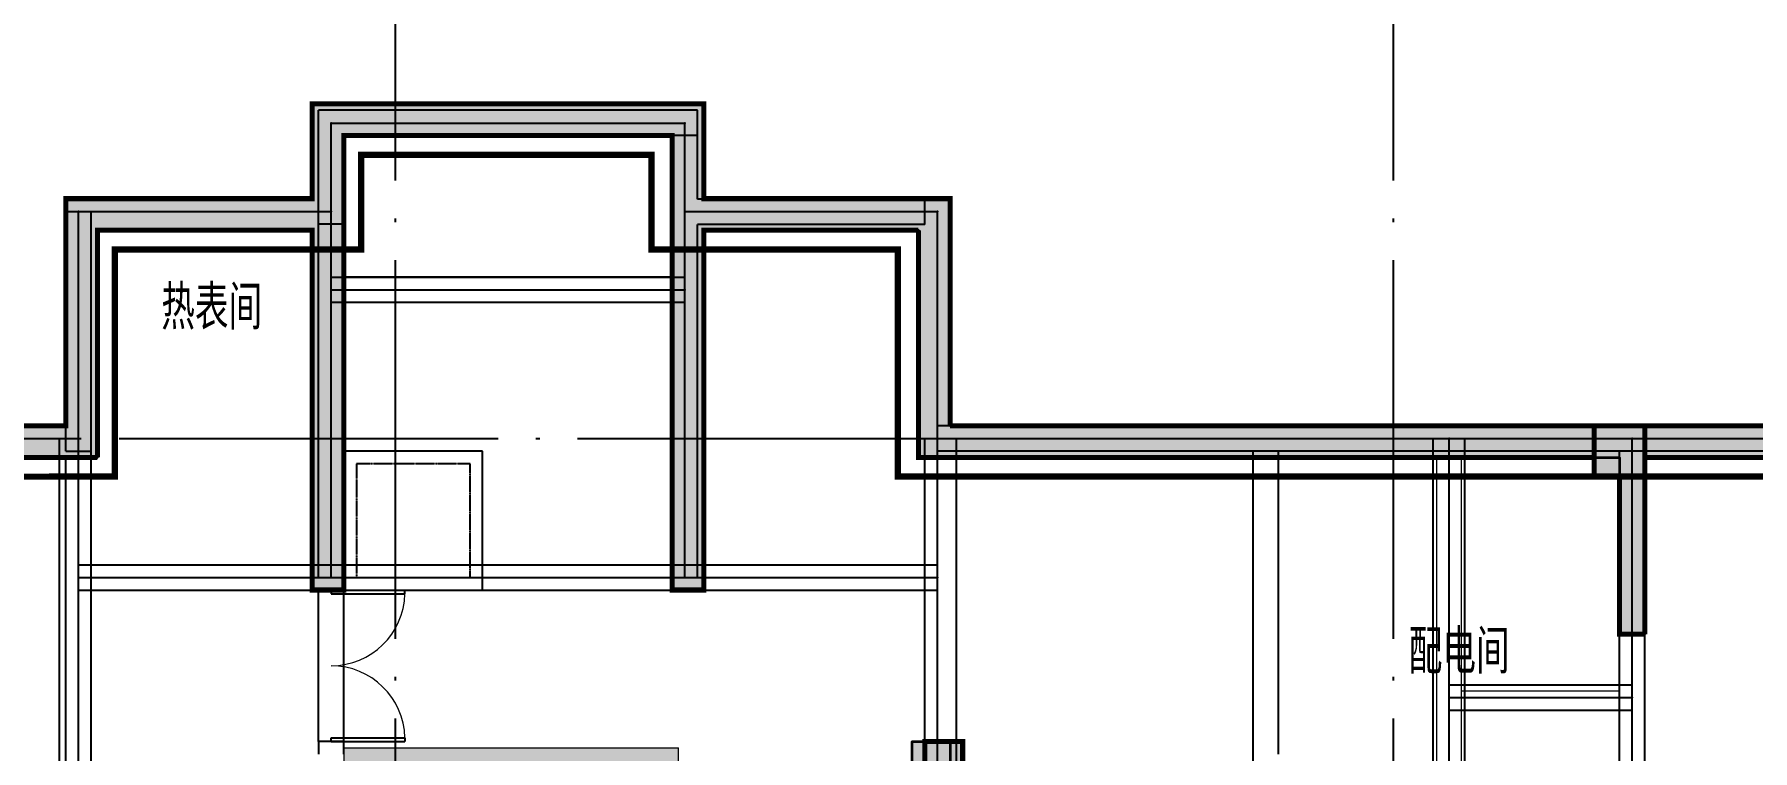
# Model space of a CAD drawing. Extents: x 290727 to 13733020, y 1731457 to 3643100.
# Drawn here: x 644421 to 658024, y 2246158 to 2251831 of the extents above; entities that cross this region are included whole.
import ezdxf

# ---------------------------------------------------------------- set-up
doc = ezdxf.new("R2010")
doc.units = 0
doc.header["$LTSCALE"] = 10
doc.header["$PDSIZE"] = 0.5
for name, pattern in [('DASH', [0.35, 0.25, -0.1]), ('DASHED', [0.75, 0.5, -0.25]), ('DOTE', [2.42, 2, -0.2, 0.02, -0.2])]:
    doc.linetypes.add(name, pattern=pattern)
doc.layers.get('0').update_dxf_attribs({"linetype": 'CONTINUOUS'})
for name, color, linetype, true_color in [('1106', 7, 'CONTINUOUS', 0x89bf5f), ('2106', 7, 'CONTINUOUS', 0x64cfcf), ('2206', 7, 'CONTINUOUS', 0x3474d4)]:
    doc.layers.add(name, color=color, linetype=linetype, true_color=true_color)
for name, color, linetype, lineweight in [('_0', 7, 'CONTINUOUS', 15), ('X-人防$0$人防', 210, 'CONTINUOUS', 20), ('砼墙', 8, 'CONTINUOUS', 35)]:
    doc.layers.add(name, color=color, linetype=linetype, lineweight=lineweight)
for name, color, linetype in [('BEAM_CONT', 4, 'CONTINUOUS'), ('BEAM_DASH', 144, 'DASHED'), ('COLU', 2, 'CONTINUOUS'), ('DOTE', 8, 'DOTE'), ('PUB_HATCH', 8, 'CONTINUOUS'), ('WALL', 255, 'CONTINUOUS'), ('WINDOW', 4, 'CONTINUOUS'), ('X-人防$0$PUB_HATCH', 8, 'CONTINUOUS'), ('主楼轴线', 8, 'CONTINUOUS'), ('作业图', 4, 'CONTINUOUS'), ('房间名称', 7, 'CONTINUOUS'), ('文字', 4, 'CONTINUOUS'), ('防火分区示意线', 4, 'CONTINUOUS'), ('集水坑', 181, 'DASH')]:
    doc.layers.add(name, color=color, linetype=linetype)
doc.layers.add('DIM_MODI', color=6, linetype='CONTINUOUS', plot=False)
doc.layers.get('0').off()
doc.styles.add('HNSJY', font='HNSJY-07', dxfattribs={"width": 0.8, "bigfont": 'HNSJY-HZ'})

# ---------------------------------------------------------------- blocks, each defined once
blk = doc.blocks.new('A$C55C93FC2')
at = {"layer": 'DOTE', "linetype": 'DOTE', "ltscale": 150}
for p, q in [((162348.6, 127235.5), (162348.6, 43042.4)), ((170248.6, 127235.5), (170248.6, 52513.6))]:
    blk.add_line(p, q, dxfattribs=at)
blk = doc.blocks.new('$DorLib2D$00000002')
for p, q in [((-0.5, 0), (-0.5, 0.4875)), ((-0.475, 0.4875), (-0.5, 0.4875)), ((-0.475, 0), (-0.475, 0.4875)), ((0.475, 0), (0.475, 0.4875)), ((0.475, 0.4875), (0.5, 0.4875)), ((0.5, 0), (0.5, 0.4875)), ((-0.5, 0), (-0.475, 0)), ((0.5, 0), (0.475, 0))]:
    blk.add_line(p, q)
at = {"lineweight": 13}
for centre, start, end in [((-0.4875, 0), 0, 88.53072), ((0.4875, 0), 91.46928, 180)]:
    blk.add_arc(centre, 0.4875, start, end, dxfattribs=at)
blk = doc.blocks.new('车库建筑作业图')
at = {"layer": '_0'}
h = blk.add_hatch(color=8, dxfattribs=at)
h.dxf.hatch_style = 1
h.paths.add_polyline_path([(677770, 2241129), (677770, 2241579), (678220, 2241579), (678220, 2241129)])
h.paths.add_polyline_path([(670370, 2238730), (670370, 2238230), (670870, 2238230), (670870, 2238730)], flags=17)
h.paths.add_polyline_path([(664670, 2238730), (664670, 2238230), (665170, 2238230), (665170, 2238730)], flags=17)
h.paths.add_polyline_path([(677270, 2238230), (677670, 2238230), (677670, 2240280), (677420, 2240280), (677420, 2238480), (677270, 2238480)], flags=17)
h.paths.add_polyline_path([(661370, 2239880), (661170, 2239880), (661170, 2238230), (662070, 2238230), (662070, 2238480), (661370, 2238480)], flags=17)
h.paths.add_polyline_path([(665170, 2242330), (664920, 2242330), (664920, 2240030), (665170, 2240030)], flags=17)
h.paths.add_polyline_path([(670620, 2242330), (670370, 2242330), (670370, 2240280), (670620, 2240280)], flags=17)
h.paths.add_polyline_path([(668870, 2245530), (669070, 2245530), (669070, 2246130), (666420, 2246130), (666420, 2245930), (666670, 2245930), (666670, 2245930), (668870, 2245930)], flags=17)
h.paths.add_polyline_path([(667870, 2240330), (667670, 2240330), (667670, 2238480), (667070, 2238480), (667070, 2238230), (667870, 2238230)], flags=17)
h.paths.add_polyline_path([(671320, 2245530), (671070, 2245530), (671070, 2243730), (670370, 2243730), (670370, 2243480), (671320, 2243480)], flags=17)
h.paths.add_polyline_path([(674370, 2239880), (674170, 2239880), (674170, 2238480), (673470, 2238480), (673470, 2238230), (674370, 2238230)], flags=17)
h.paths.add_polyline_path([(664470, 2245180), (664270, 2245180), (664270, 2243480), (665170, 2243480), (665170, 2243730), (664470, 2243730)], flags=17)
h.paths.add_polyline_path([(660420, 2243530), (660420, 2243730), (658970, 2243730), (658970, 2244130), (658770, 2244130), (658770, 2243530)], flags=17)
h.paths.add_polyline_path([(657670, 2238480), (657670, 2238230), (658270, 2238230), (658270, 2238480), (658070, 2238480), (658070, 2239880), (657870, 2239880), (657870, 2238480)], flags=17)
h.paths.add_polyline_path([(654770, 2239880), (654570, 2239880), (654570, 2238480), (653870, 2238480), (653870, 2238230), (654770, 2238230)], flags=17)
h.paths.add_polyline_path([(651020, 2242330), (650770, 2242330), (650770, 2240030), (651020, 2240030)], flags=17)
h.paths.add_polyline_path([(645570, 2242330), (645320, 2242330), (645320, 2240280), (645570, 2240280)], flags=17)
h.paths.add_polyline_path([(657170, 2244130), (656970, 2244130), (656970, 2243730), (655520, 2243730), (655520, 2243530), (657170, 2243530)], flags=17)
h.paths.add_polyline_path([(646870, 2245530), (647070, 2245530), (647070, 2245930), (649270, 2245930), (649270, 2245930), (649520, 2245930), (649520, 2246130), (646870, 2246130)], flags=17)
h.paths.add_polyline_path([(648270, 2240330), (648070, 2240330), (648070, 2238230), (648870, 2238230), (648870, 2238480), (648270, 2238480)], flags=17)
h.paths.add_polyline_path([(644870, 2245530), (644620, 2245530), (644620, 2243480), (645570, 2243480), (645570, 2243730), (644870, 2243730)], flags=17)
h.paths.add_polyline_path([(651670, 2245180), (651470, 2245180), (651470, 2243730), (650770, 2243730), (650770, 2243480), (651670, 2243480)], flags=17)
h.paths.add_polyline_path([(651370, 2245930), (651370, 2246230), (651670, 2246230), (651670, 2245930)], flags=17)
edge = h.paths.add_edge_path(flags=17)
edge.add_line((677420, 2238480), (677270, 2238480))
edge.add_line((677270, 2238480), (677270, 2238230))
edge.add_line((677270, 2238230), (677670, 2238230))
h.paths.add_polyline_path([(677670, 2241430), (677670, 2241930), (677670, 2243730), (676770, 2243730), (676770, 2248730), (671270, 2248730), (671270, 2250530), (669320, 2250530), (669320, 2251280), (666220, 2251280), (666220, 2250530), (664270, 2250530), (664270, 2248730), (651670, 2248730), (651670, 2250530), (649720, 2250530), (649720, 2251280), (646620, 2251280), (646620, 2250530), (644670, 2250530), (644670, 2248730), (639170, 2248730), (639170, 2243730), (638270, 2243730), (638270, 2238230), (643720, 2238230), (643720, 2237156), (643970, 2237156), (643970, 2238480), (641770, 2238480), (641770, 2239880), (641570, 2239880), (641570, 2238480), (638520, 2238480), (638520, 2243480), (639420, 2243480), (639420, 2243530), (640820, 2243530), (640820, 2243730), (639420, 2243730), (639420, 2248480), (644920, 2248480), (644920, 2250280), (646620, 2250280), (646620, 2247430), (646870, 2247430), (646870, 2251030), (649470, 2251030), (649470, 2247430), (649720, 2247430), (649720, 2250280), (651420, 2250280), (651420, 2248480), (656970, 2248480), (656970, 2247080), (657170, 2247080), (657170, 2248480), (658770, 2248480), (658770, 2247080), (658970, 2247080), (658970, 2248480), (664520, 2248480), (664520, 2250280), (666220, 2250280), (666220, 2247430), (666470, 2247430), (666470, 2251030), (669070, 2251030), (669070, 2247430), (669320, 2247430), (669320, 2250280), (671020, 2250280), (671020, 2248480), (676520, 2248480), (676520, 2243730), (675120, 2243730), (675120, 2243530), (676520, 2243530), (676520, 2243480), (677420, 2243480), (677420, 2241430)])
at = {"layer": 'PUB_HATCH', "linetype": 'Continuous'}
for points in [[(649670, 2251230), (646670, 2251230), (646870, 2251030), (649670, 2251030)], [(646870, 2250330), (646870, 2251030), (646670, 2251230), (646670, 2250330)], [(654170, 2248530), (654170, 2248730), (651570, 2248730), (651570, 2248530)], [(657070, 2248530), (657070, 2248730), (654170, 2248730), (654170, 2248530)], [(664470, 2248730), (657070, 2248730), (657070, 2248530), (664470, 2248530)]]:
    blk.add_hatch(color=256, dxfattribs=at).paths.add_polyline_path(points)
at = {"layer": 'X-人防$0$PUB_HATCH'}
for points in [[(646870, 2245931), (649270, 2245931), (649520, 2246181), (646870, 2246181)], [(649270, 2243481), (649520, 2243731), (649520, 2246181), (649270, 2245931)]]:
    blk.add_hatch(color=256, dxfattribs=at).paths.add_polyline_path(points)
at = {"layer": 'DIM_MODI', "linetype": 'Continuous'}
for p, q in [((646620, 2250530), (646620, 2251280)), ((646620, 2251280), (649720, 2251280)), ((649720, 2251280), (649720, 2250530)), ((644670, 2248730), (644670, 2250530)), ((644670, 2250530), (646620, 2250530)), ((649720, 2250530), (651670, 2250530)), ((651670, 2250530), (651670, 2248730)), ((639170, 2248730), (644670, 2248730)), ((651670, 2248730), (664270, 2248730))]:
    blk.add_line(p, q, dxfattribs=at)
at = {"layer": 'WALL', "linetype": 'Continuous'}
for p, q in [((649670, 2251230), (646670, 2251230)), ((646670, 2250330), (646670, 2251230)), ((649670, 2251030), (649670, 2251230)), ((649670, 2251030), (646870, 2251030)), ((646870, 2250330), (646870, 2251030)), ((649470, 2250426), (649470, 2251030)), ((649670, 2250526), (649670, 2251030)), ((644670, 2248530), (644670, 2250428)), ((644670, 2250428), (644870, 2250428)), ((644870, 2248530), (644870, 2250428)), ((649470, 2247530), (649470, 2250426)), ((651470, 2250526), (649670, 2250526)), ((651470, 2250326), (651470, 2250526)), ((646670, 2250330), (646870, 2250330)), ((646670, 2247530), (646670, 2250330)), ((646870, 2247530), (646870, 2250330)), ((651470, 2250326), (649670, 2250326)), ((649670, 2247530), (649670, 2250326)), ((654170, 2248730), (651570, 2248730)), ((651570, 2248530), (651570, 2248730)), ((657070, 2248730), (654170, 2248730)), ((664470, 2248730), (657070, 2248730)), ((644670, 2248530), (644870, 2248530)), ((654170, 2248530), (651570, 2248530)), ((654070, 2245930), (654070, 2248530)), ((657070, 2248530), (654170, 2248530)), ((654270, 2246130), (654270, 2248530)), ((656970, 2246130), (656970, 2248530)), ((664470, 2248530), (657070, 2248530)), ((657170, 2245930), (657170, 2248530)), ((644670, 2246030), (644670, 2248480)), ((644670, 2248480), (644870, 2248480)), ((644870, 2246130), (644870, 2248480)), ((646670, 2247530), (646870, 2247530)), ((646870, 2247430), (646670, 2247430)), ((649470, 2247530), (649670, 2247530)), ((646870, 2246230), (646670, 2246230)), ((646670, 2246230), (646670, 2246130)), ((646870, 2246130), (646870, 2246230))]:
    blk.add_line(p, q, dxfattribs=at)
at = {"layer": 'WINDOW', "linetype": 'Continuous'}
for p, q in [((646670, 2246230), (646670, 2247430)), ((646870, 2246230), (646870, 2247430))]:
    blk.add_line(p, q, dxfattribs=at)
at = {"layer": 'X-人防$0$人防', "color": 210}
for p, q in [((646870, 2246181), (649520, 2246181)), ((646870, 2246181), (646870, 2245931)), ((649520, 2243731), (649520, 2246181))]:
    blk.add_line(p, q, dxfattribs=at)
at = {"layer": '主楼轴线', "linetype": 'DOTE', "ltscale": 150}
blk.add_line((637832, 2248630), (679853, 2248630), dxfattribs=at)
at = {"layer": '砼墙'}
for points in [[(664270, 2248730), (651670, 2248730), (651670, 2250530), (649720, 2250530), (649720, 2251280), (646620, 2251280), (646620, 2250530), (644670, 2250530), (644670, 2248730), (639170, 2248730)], [(639420, 2248480), (644920, 2248480), (644920, 2250280), (646620, 2250280), (646620, 2247430), (646870, 2247430), (646870, 2251030), (649470, 2251030), (649470, 2247430), (649720, 2247430), (649720, 2250280), (651420, 2250280), (651420, 2248480), (656970, 2248480), (656970, 2247080), (657170, 2247080), (657170, 2248480), (658770, 2248480)]]:
    blk.add_lwpolyline(points, dxfattribs=at)
blk.add_lwpolyline([(651370, 2245930), (651370, 2246230), (651670, 2246230), (651670, 2245930)], close=True, dxfattribs=at)
at = {"layer": '防火分区示意线', "color": 5, "linetype": 'DASH', "ltscale": 300, "const_width": 50, "elevation": -2}
blk.add_lwpolyline([(647363, 2212978), (647363, 2236578), (644057, 2236578), (644057, 2238628), (638657, 2238628), (638657, 2243328), (639557, 2243328), (639557, 2248327), (645057, 2248328), (645057, 2250128), (647007, 2250128), (647007, 2250878), (649307, 2250878), (649307, 2250128), (651257, 2250128), (651257, 2248328), (664657, 2248328)], dxfattribs=at)
at = {"layer": '集水坑', "linetype": 'ByBlock'}
blk.add_lwpolyline([(647970, 2248530), (646870, 2248530), (646870, 2247430), (647970, 2247430)], close=True, dxfattribs=at)
at = {"layer": '集水坑', "linetype": 'DASH'}
blk.add_lwpolyline([(647870, 2248430), (646970, 2248430), (646970, 2247530), (647870, 2247530)], close=True, dxfattribs=at)
at = {"layer": 'WINDOW', "linetype": 'Continuous', "xscale": 1200, "yscale": 1200, "zscale": -1200, "rotation": 270.0000016626002}
blk.add_blockref('$DorLib2D$00000002', (646770, 2246830), dxfattribs=at)
at = {"layer": '文字', "linetype": 'Continuous'}
blk.add_blockref('A$C55C93FC2', (484928, 2126437), dxfattribs=at)
at = {"layer": '房间名称', "style": 'HNSJY', "width": 0.8}
for s, p in [('热表间', (645426, 2249493)), ('配电间', (655301, 2246767))]:
    blk.add_text(s, height=350, rotation=360, dxfattribs=at).set_placement(p)
blk = doc.blocks.new('人防-l')
at = {"layer": '2106'}
for points in [[(809062, -884634), (808662, -884634), (808662, -885034), (809062, -885034)], [(803662, -887134), (803362, -887134), (803362, -887434), (803662, -887434)]]:
    blk.add_hatch(color=0, dxfattribs=at).paths.add_polyline_path(points)
at = {"color": 0}
for p, q in [((798662, -882234), (801462, -882234)), ((798662, -882934), (798662, -882234)), ((801462, -882934), (801462, -882234)), ((796662, -882934), (798662, -882934)), ((796662, -884734), (796662, -882934)), ((798662, -883554), (798662, -882934)), ((801462, -882934), (803462, -882934)), ((801462, -883554), (801462, -882934)), ((803462, -884734), (803462, -882934)), ((798662, -885834), (798662, -883554)), ((798662, -883554), (801462, -883554)), ((801462, -885834), (801462, -883554)), ((792612, -884734), (796662, -884734)), ((796662, -885834), (796662, -884734)), ((803462, -884734), (807512, -884734)), ((803462, -885834), (803462, -884734)), ((807512, -884734), (808962, -884734)), ((807512, -886784), (807512, -884734)), ((808962, -886284), (808962, -884734)), ((808962, -884734), (810762, -884734)), ((796662, -885834), (798662, -885834)), ((796662, -887334), (796662, -885834)), ((798662, -885834), (801462, -885834)), ((801462, -885834), (803462, -885834)), ((803462, -887334), (803462, -885834)), ((808962, -886784), (808962, -886284)), ((807512, -886784), (808962, -886784)), ((807512, -889734), (807512, -886784)), ((808962, -889234), (808962, -886784))]:
    blk.add_line(p, q, dxfattribs=at)
for p in [(798662, -882234), (801462, -882234), (796662, -882934), (798662, -882934), (801462, -882934), (803462, -882934), (798662, -883554), (801462, -883554), (796662, -884734), (803462, -884734), (807512, -884734), (808962, -884734), (796662, -885834), (798662, -885834), (801462, -885834), (803462, -885834), (808962, -886284), (807512, -886784), (808962, -886784)]:
    blk.add_point(p, dxfattribs=at)
at = {"layer": '1106', "color": 0}
for p, q in [((798512, -882084), (801612, -882084)), ((798512, -882834), (798512, -882084)), ((801612, -882834), (801612, -882084)), ((798762, -882334), (801362, -882334)), ((798762, -882934), (798762, -882334)), ((801362, -882934), (801362, -882334)), ((796562, -882834), (798512, -882834)), ((796562, -884634), (796562, -882834)), ((798762, -883554), (798762, -882934)), ((801362, -883554), (801362, -882934)), ((801612, -882834), (803562, -882834)), ((803562, -884634), (803562, -882834)), ((796812, -883084), (798512, -883084)), ((796812, -884884), (796812, -883084)), ((798512, -883554), (798512, -883084)), ((801612, -883084), (803312, -883084)), ((801612, -883554), (801612, -883084)), ((803312, -884884), (803312, -883084)), ((798512, -885834), (798512, -883554)), ((798762, -885834), (798762, -883554)), ((801362, -885834), (801362, -883554)), ((801612, -885834), (801612, -883554)), ((792612, -884634), (796562, -884634)), ((803562, -884634), (807512, -884634)), ((807512, -884634), (808962, -884634)), ((808962, -884634), (810762, -884634)), ((792612, -884884), (796812, -884884)), ((803312, -884884), (807512, -884884)), ((807512, -884884), (808862, -884884)), ((808862, -886284), (808862, -884884)), ((809062, -886284), (809062, -884884)), ((809062, -884884), (810662, -884884))]:
    blk.add_line(p, q, dxfattribs=at)
at = {"layer": '2106', "color": 0, "linetype": 'Continuous'}
for points in [[(809062, -884634), (808662, -884634), (808662, -885034), (809062, -885034)], [(803662, -887134), (803362, -887134), (803362, -887434), (803662, -887434)]]:
    blk.add_lwpolyline(points, close=True, dxfattribs=at)
at = {"layer": '2206', "color": 0}
for p, q in [((798662, -883454), (801462, -883454)), ((798662, -883454), (801462, -883454)), ((798662, -883654), (801462, -883654)), ((796512, -885834), (796512, -884734)), ((796512, -885834), (796512, -884734)), ((796762, -885834), (796762, -884734)), ((803362, -885834), (803362, -884734)), ((803362, -885834), (803362, -884734)), ((803612, -885834), (803612, -884734)), ((807387, -886784), (807387, -884734)), ((807387, -886784), (807387, -884734)), ((807637, -886784), (807637, -884734)), ((796662, -885734), (798662, -885734)), ((796662, -885734), (798662, -885734)), ((798662, -885734), (801462, -885734)), ((798662, -885734), (801462, -885734)), ((801462, -885734), (803462, -885734)), ((801462, -885734), (803462, -885734)), ((796512, -887334), (796512, -885834)), ((796512, -887334), (796512, -885834)), ((796762, -887334), (796762, -885834)), ((803362, -887334), (803362, -885834)), ((803362, -887334), (803362, -885834)), ((803612, -887334), (803612, -885834)), ((796662, -885934), (798662, -885934)), ((798662, -885934), (801462, -885934)), ((801462, -885934), (803462, -885934)), ((808862, -886784), (808862, -886284)), ((808862, -886784), (808862, -886284)), ((809062, -886784), (809062, -886284)), ((807512, -886684), (808962, -886684)), ((807512, -886684), (808962, -886684)), ((807387, -889734), (807387, -886784)), ((807387, -889734), (807387, -886784)), ((807637, -889734), (807637, -886784)), ((808862, -889234), (808862, -886784)), ((808862, -889234), (808862, -886784)), ((809062, -889234), (809062, -886784)), ((807512, -886884), (808962, -886884))]:
    blk.add_line(p, q, dxfattribs=at)
blk = doc.blocks.new('梁图-10.22')
at = {"color": 0}
blk.add_lwpolyline([(-1439466, 294758), (-1441416, 294758), (-1441416, 295508), (-1444516, 295508), (-1444516, 294758), (-1446466, 294758), (-1446466, 292958), (-1459066, 292958), (-1459066, 294758), (-1461016, 294758), (-1461016, 295508), (-1464116, 295508), (-1464116, 294758), (-1466066, 294758), (-1466066, 292958), (-1471566, 292958), (-1471566, 287960), (-1472466, 287958), (-1472466, 282458), (-1433066, 282457), (-1433066, 287958), (-1433966, 287958), (-1433966, 292958), (-1439466, 292958), (-1439466, 294758)], dxfattribs=at)
at = {"layer": 'BEAM_CONT', "color": 0, "lineweight": 18}
for p, q in [((-1463866, 293938), (-1461266, 293938)), ((-1461266, 291858), (-1463866, 291858))]:
    blk.add_line(p, q, dxfattribs=at)
at = {"layer": 'BEAM_DASH', "color": 0, "lineweight": 18}
for p, q in [((-1461266, 294138), (-1463866, 294138)), ((-1466116, 292708), (-1466116, 291758)), ((-1465866, 291858), (-1465866, 292708)), ((-1459266, 292708), (-1459266, 291858)), ((-1459016, 291758), (-1459016, 292708)), ((-1455216, 292708), (-1455216, 290808)), ((-1455016, 290808), (-1455016, 292708)), ((-1464116, 291858), (-1465866, 291858)), ((-1459266, 291858), (-1461016, 291858)), ((-1466116, 291758), (-1466116, 289758)), ((-1465866, 291658), (-1464116, 291658)), ((-1465866, 289758), (-1465866, 291658)), ((-1463866, 291658), (-1461266, 291658)), ((-1461016, 291658), (-1459266, 291658)), ((-1459266, 291658), (-1459266, 290458)), ((-1459016, 290458), (-1459016, 291758)), ((-1453766, 291308), (-1453766, 290808)), ((-1453566, 290808), (-1453566, 291308)), ((-1453766, 290858), (-1455016, 290858)), ((-1455216, 290808), (-1455216, 287958)), ((-1455016, 287958), (-1455016, 290808)), ((-1455016, 290708), (-1453766, 290708)), ((-1453766, 290808), (-1453766, 288358)), ((-1453566, 288358), (-1453566, 290808))]:
    blk.add_line(p, q, dxfattribs=at)
at = {"layer": 'COLU', "color": 0, "const_width": 40}
for points in [[(-1453566, 292958), (-1453966, 292958), (-1453966, 292558), (-1453566, 292558)], [(-1458966, 290458), (-1459266, 290458), (-1459266, 290158), (-1458966, 290158)]]:
    blk.add_lwpolyline(points, close=True, dxfattribs=at)
at = {"layer": 'WALL', "color": 0, "const_width": 40}
for points in [[(-1459066, 292958), (-1459066, 294758), (-1461016, 294758), (-1461016, 295508), (-1464116, 295508), (-1464116, 294758), (-1466066, 294758), (-1466066, 292958), (-1471166, 292958)], [(-1465816, 292708), (-1465816, 294508), (-1464116, 294508), (-1464116, 291658), (-1463866, 291658), (-1463866, 295258), (-1461266, 295258), (-1461266, 291658), (-1461016, 291658), (-1461016, 294508), (-1459316, 294508)], [(-1453566, 292708), (-1451966, 292708), (-1451966, 291308), (-1451766, 291308), (-1451766, 292708), (-1446216, 292708), (-1446216, 294508), (-1444516, 294508), (-1444516, 291658), (-1444266, 291658), (-1444266, 295258), (-1441666, 295258), (-1441666, 291658), (-1441416, 291658), (-1441416, 294508), (-1439716, 294508), (-1439716, 292708), (-1434366, 292708)], [(-1446466, 294758), (-1446466, 292958), (-1453566, 292958)], [(-1459316, 294508), (-1459316, 292708), (-1453966, 292708)], [(-1453966, 292958), (-1459066, 292958)], [(-1471166, 292708), (-1465816, 292708)], [(-1453766, 292558), (-1453766, 291308), (-1453566, 291308)], [(-1453566, 291308), (-1453566, 292558)]]:
    blk.add_lwpolyline(points, dxfattribs=at)

msp = doc.modelspace()

# ---------------------------------------------------------------- block references
at = {"layer": '作业图', "color": 8, "linetype": 'ByBlock', "extrusion": (8.37508e-20, 6.90696e-07, 1)}
msp.add_blockref('梁图-10.22', (2110736, 1955772, 0), dxfattribs=at)
at = {"layer": '作业图', "linetype": 'Continuous'}
msp.add_blockref('车库建筑作业图', (0, 0), dxfattribs=at)
at = {"layer": '作业图', "color": 8, "linetype": 'ByBlock'}
msp.add_blockref('人防-l', (-151892, 3133363), dxfattribs=at)

doc.saveas('drawing.dxf')
